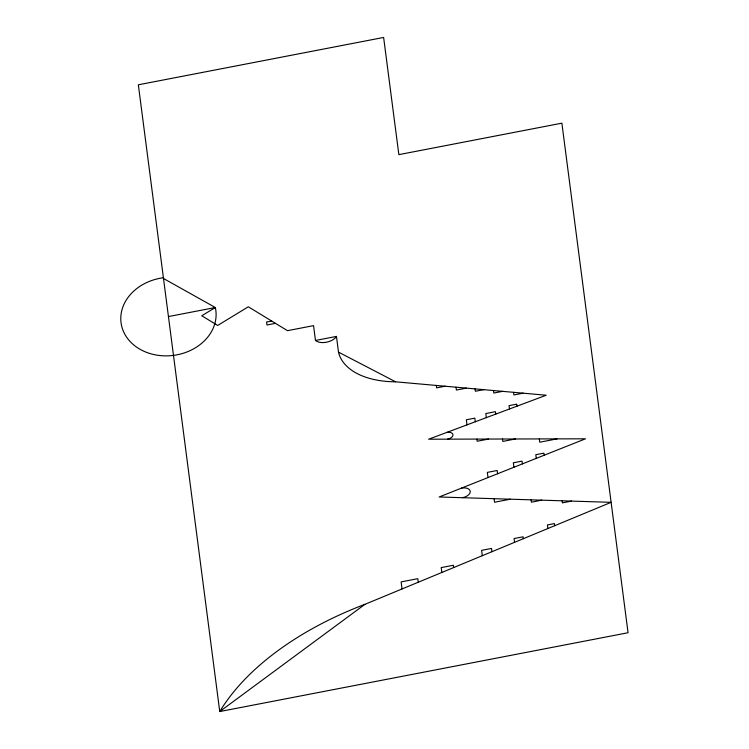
<?xml version="1.0" encoding="UTF-8"?>
<svg xmlns="http://www.w3.org/2000/svg" width="749" height="749" viewBox="0 0 749 749"><rect width="100%" height="100%" fill="white"/><g stroke="black" fill="none" stroke-linecap="round" stroke-linejoin="round"><path stroke-width="1.12" d="M364.932 604.331L219.747 711.55L138.34 84.796L383.628 37.45L398.852 154.64L561.881 123.173L628.055 632.736L219.747 711.55A260.343 148.901 -12.6 0 1 364.932 604.331L611.118 502.326L439.176 496.98L585.493 438.802L428.643 439.214L546.227 395.229L395.659 381.821A78.467 44.884 -12.6 0 1 338.492 352.133L336.451 336.413L315.479 340.467L313.55 325.637L287.476 330.674L248.331 306.79L217.659 325.459L201.781 315.769L215.328 307.521L163.507 278.497M168.45 316.565L215.328 307.521A47.796 39.145 -7.4 0 1 175.912 355.026A47.796 39.145 -7.4 0 1 121.207 323.793A47.796 39.145 -7.4 0 1 163.216 277.767M271.681 321.04L266.597 322.023L266.981 324.982L275.463 323.343M445.084 386.222L436.601 387.86L436.283 385.435M466.421 388.122L456.403 390.051L456.029 387.196M483.751 389.667L475.362 391.278L475.053 388.89M502.607 391.343L493.806 393.038L493.479 390.529M523.102 393.169L513.898 394.948L513.552 392.317M488.535 439.054L477.188 441.245L476.907 439.083M515.396 438.98L502.804 441.414L502.495 439.017M557.05 438.877L539.767 442.21L539.336 438.923M510.303 499.19L494.555 502.233L494.097 498.684M541.724 500.173L531.397 502.167L531.088 499.836M571.599 501.1L562.387 502.879L562.125 500.809M338.492 352.133L395.659 381.821M554.663 525.723L554.382 523.588L547.435 524.927L547.894 528.522M544.158 455.233L543.886 453.154L535.807 454.718L536.284 458.369M516.979 406.173L516.716 404.151L509.039 405.63L509.479 408.973M522.39 463.893L522.034 461.122L513.337 462.798L513.917 467.264M523.317 538.709L523.074 536.799L514.067 538.54L514.563 542.332M495.744 414.113L495.426 411.688L485.811 413.542L486.344 417.633M497.579 473.761L497.158 470.494L487.337 472.394L488.011 477.562M475.297 421.762L474.829 418.148L466.337 419.786L466.992 424.87M491.962 551.704L491.531 548.437L481.616 550.356L482.309 555.702M453.669 567.564L453.37 565.261L441.198 567.611L441.835 572.47M418.27 582.235L417.802 578.677L401.136 581.898L402.044 588.957M461.581 488.076A8.398 4.803 -12.6 0 1 470.26 491.41A8.398 4.803 -12.6 0 1 462.433 497.701M446.807 432.416A5.908 3.38 -12.6 0 1 452.967 434.72A5.908 3.38 -12.6 0 1 447.528 439.167M336.451 336.413A11.89 6.807 -12.6 0 1 326.461 342.237A11.89 6.807 -12.6 0 1 315.479 340.467"/></g></svg>
